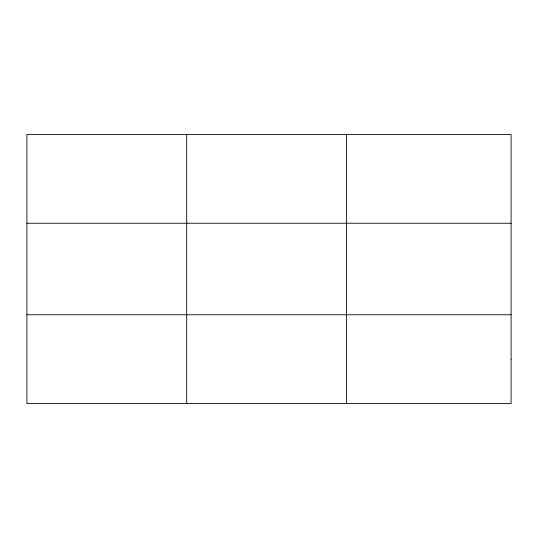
<?xml version="1.0" encoding="UTF-8"?>
<svg xmlns="http://www.w3.org/2000/svg" width="538" height="538" viewBox="0 0 538 538"><rect width="100%" height="100%" fill="white"/><g stroke="black" fill="none" stroke-linecap="round" stroke-linejoin="round"><path stroke-width="0.81" d="M186.686 403.587L186.686 134.413M346.472 403.587L346.472 134.413M26.9 223.243L511.1 223.243M26.9 314.757L511.1 314.757M511.1 359.176L511.1 403.587L26.9 403.587L26.9 134.413L511.1 134.413L511.1 359.176"/></g></svg>
